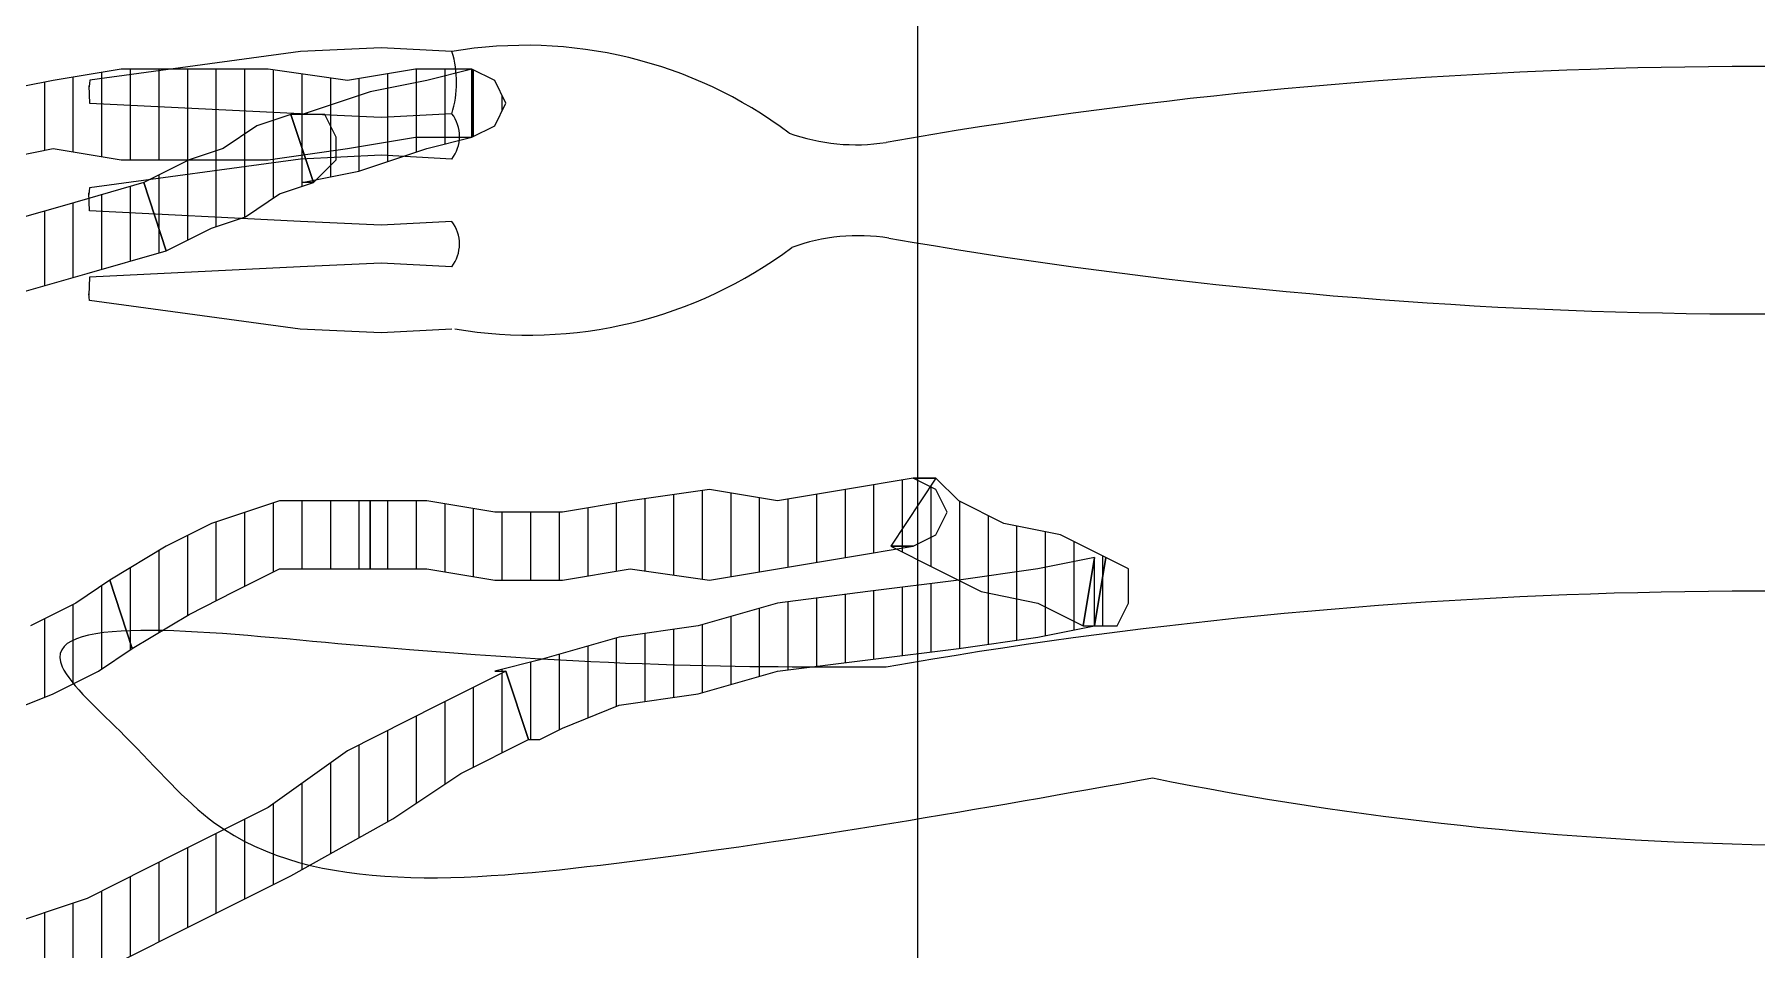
# Model space of a CAD drawing. Header units: millimetres. Extents: x 11489 to 12006, y 36725 to 37730.
# Drawn here: x 11825.48 to 11833.01, y 37478.98 to 37482.98 of the extents above; entities that cross this region are included whole.
import ezdxf

# ---------------------------------------------------------------- set-up
doc = ezdxf.new("R2010")
doc.units = ezdxf.units.MM
doc.layers.add('OC-Mutfak_Ekipman', color=252, linetype='Continuous')
pattern_1 = [(360, (-19413.11011, 29189.02214), (1e-16, 0.125), [25])]

# ---------------------------------------------------------------- blocks, each defined once
blk = doc.blocks.new('A$C0b4f8896')
at = {"ltscale": 30}
h = blk.add_hatch(dxfattribs=at)
h.set_pattern_fill('DC_LINES', color=256, scale=0.1, style=0)
h.set_pattern_definition(pattern_1)
edge = h.paths.add_edge_path(flags=0)
edge.add_line((3.7255, 20.3838), (3.7753, 20.3838))
edge.add_line((3.7753, 20.3838), (4.0733, 20.4834))
edge.add_line((4.0733, 20.4834), (4.421, 20.7305))
edge.add_line((4.421, 20.7305), (4.8184, 21.126))
edge.add_line((4.8184, 21.126), (5.2655, 21.6211))
edge.add_line((5.2655, 21.6211), (5.6628, 22.2637))
edge.add_line((5.6628, 22.2637), (5.9609, 22.957))
edge.add_line((5.9609, 22.957), (6.1596, 23.8477))
edge.add_line((6.1596, 23.8477), (6.1596, 24.8369))
edge.add_line((6.1596, 24.8369), (5.8616, 24.8369))
edge.add_line((5.8616, 24.8369), (5.8616, 23.8477))
edge.add_line((5.8616, 23.8477), (5.6628, 23.0557))
edge.add_line((5.6628, 23.0557), (5.3649, 22.3633))
edge.add_line((5.3649, 22.3633), (4.9674, 21.8184))
edge.add_line((4.9674, 21.8184), (4.6197, 21.3242))
edge.add_line((4.6197, 21.3242), (4.2224, 21.0273))
edge.add_line((4.2224, 21.0273), (3.8746, 20.7803))
edge.add_line((3.8746, 20.7803), (3.6759, 20.6807))
edge.add_line((3.6759, 20.6807), (3.7255, 20.6807))
h = blk.add_hatch(dxfattribs=at)
h.set_pattern_fill('DC_LINES', color=256, scale=0.1, style=0)
h.set_pattern_definition(pattern_1)
edge = h.paths.add_edge_path(flags=0)
edge.add_line((7.1035, 17.8115), (6.8054, 17.8604))
edge.add_line((6.8054, 17.8604), (6.706, 17.6631))
edge.add_line((6.706, 17.6631), (6.6564, 17.415))
edge.add_line((6.6564, 17.415), (6.557, 17.2178))
edge.add_line((6.557, 17.2178), (6.4576, 17.1182))
edge.add_line((6.4576, 17.1182), (6.7557, 16.9209))
edge.add_line((6.7557, 16.9209), (6.855, 17.1182))
edge.add_line((6.855, 17.1182), (6.9544, 17.3164))
edge.add_line((6.9544, 17.3164), (7.0041, 17.5635))
edge.add_line((7.0041, 17.5635), (7.1035, 17.7617))
edge.add_line((7.1035, 17.7617), (6.8054, 17.8115))
edge.add_line((6.8054, 17.8115), (7.1035, 17.7617))
edge.add_line((7.1035, 17.7617), (7.1035, 17.9102))
edge.add_line((7.1035, 17.9102), (7.0041, 17.96))
edge.add_line((7.0041, 17.96), (6.855, 17.96))
edge.add_line((6.855, 17.96), (6.8054, 17.8604))
h = blk.add_hatch(dxfattribs=at)
h.set_pattern_fill('DC_LINES', color=256, scale=0.1, style=0)
h.set_pattern_definition(pattern_1)
edge = h.paths.add_edge_path(flags=0)
edge.add_line((7.1035, 17.8115), (6.8054, 17.8604))
edge.add_line((6.8054, 17.8604), (6.706, 17.6631))
edge.add_line((6.706, 17.6631), (6.6564, 17.415))
edge.add_line((6.6564, 17.415), (6.557, 17.2178))
edge.add_line((6.557, 17.2178), (6.4576, 17.1182))
edge.add_line((6.4576, 17.1182), (6.7557, 16.9209))
edge.add_line((6.7557, 16.9209), (6.855, 17.1182))
edge.add_line((6.855, 17.1182), (6.9544, 17.3164))
edge.add_line((6.9544, 17.3164), (7.0041, 17.5635))
edge.add_line((7.0041, 17.5635), (7.1035, 17.7617))
edge.add_line((7.1035, 17.7617), (6.8054, 17.8115))
edge.add_line((6.8054, 17.8115), (7.1035, 17.7617))
edge.add_line((7.1035, 17.7617), (7.1035, 17.9102))
edge.add_line((7.1035, 17.9102), (7.0041, 17.96))
edge.add_line((7.0041, 17.96), (6.855, 17.96))
edge.add_line((6.855, 17.96), (6.8054, 17.8604))
h = blk.add_hatch(dxfattribs=at)
h.set_pattern_fill('DC_LINES', color=256, scale=0.1, style=0)
h.set_pattern_definition(pattern_1)
edge = h.paths.add_edge_path(flags=0)
edge.add_line((7.6002, 15.3379), (7.6002, 15.3867))
edge.add_line((7.6002, 15.3867), (7.5505, 15.4863))
edge.add_line((7.5505, 15.4863), (7.4511, 15.7334))
edge.add_line((7.4511, 15.7334), (7.4015, 16.0791))
edge.add_line((7.4015, 16.0791), (7.3021, 16.4258))
edge.add_line((7.3021, 16.4258), (7.2524, 16.8213))
edge.add_line((7.2524, 16.8213), (7.2028, 17.2178))
edge.add_line((7.2028, 17.2178), (7.1531, 17.5635))
edge.add_line((7.1531, 17.5635), (7.1035, 17.8115))
edge.add_line((7.1035, 17.8115), (6.8054, 17.8115))
edge.add_line((6.8054, 17.8115), (6.855, 17.5635))
edge.add_line((6.855, 17.5635), (6.9047, 17.2178))
edge.add_line((6.9047, 17.2178), (6.9544, 16.8213))
edge.add_line((6.9544, 16.8213), (7.0041, 16.4258))
edge.add_line((7.0041, 16.4258), (7.1035, 16.0791))
edge.add_line((7.1035, 16.0791), (7.1531, 15.7334))
edge.add_line((7.1531, 15.7334), (7.2524, 15.3867))
edge.add_line((7.2524, 15.3867), (7.3021, 15.1895))
edge.add_line((7.3021, 15.1895), (7.3021, 15.2383))
h = blk.add_hatch(dxfattribs=at)
h.set_pattern_fill('DC_LINES', color=256, scale=0.1, style=0)
h.set_pattern_definition(pattern_1)
edge = h.paths.add_edge_path(flags=0)
edge.add_line((7.6002, 15.3379), (7.6002, 15.3867))
edge.add_line((7.6002, 15.3867), (7.5505, 15.4863))
edge.add_line((7.5505, 15.4863), (7.4511, 15.7334))
edge.add_line((7.4511, 15.7334), (7.4015, 16.0791))
edge.add_line((7.4015, 16.0791), (7.3021, 16.4258))
edge.add_line((7.3021, 16.4258), (7.2524, 16.8213))
edge.add_line((7.2524, 16.8213), (7.2028, 17.2178))
edge.add_line((7.2028, 17.2178), (7.1531, 17.5635))
edge.add_line((7.1531, 17.5635), (7.1035, 17.8115))
edge.add_line((7.1035, 17.8115), (6.8054, 17.8115))
edge.add_line((6.8054, 17.8115), (6.855, 17.5635))
edge.add_line((6.855, 17.5635), (6.9047, 17.2178))
edge.add_line((6.9047, 17.2178), (6.9544, 16.8213))
edge.add_line((6.9544, 16.8213), (7.0041, 16.4258))
edge.add_line((7.0041, 16.4258), (7.1035, 16.0791))
edge.add_line((7.1035, 16.0791), (7.1531, 15.7334))
edge.add_line((7.1531, 15.7334), (7.2524, 15.3867))
edge.add_line((7.2524, 15.3867), (7.3021, 15.1895))
edge.add_line((7.3021, 15.1895), (7.3021, 15.2383))
h = blk.add_hatch(dxfattribs=at)
h.set_pattern_fill('DC_LINES', color=256, scale=0.1, style=0)
h.set_pattern_definition(pattern_1)
edge = h.paths.add_edge_path(flags=0)
edge.add_line((6.4576, 17.1182), (6.4576, 17.0195))
edge.add_line((6.4576, 17.0195), (6.5073, 16.7227))
edge.add_line((6.5073, 16.7227), (6.557, 16.4258))
edge.add_line((6.557, 16.4258), (6.5073, 16.1289))
edge.add_line((6.5073, 16.1289), (6.557, 15.7822))
edge.add_line((6.557, 15.7822), (6.6067, 15.4863))
edge.add_line((6.6067, 15.4863), (6.6067, 15.1895))
edge.add_line((6.6067, 15.1895), (6.557, 14.8926))
edge.add_line((6.557, 14.8926), (6.557, 14.6445))
edge.add_line((6.557, 14.6445), (6.855, 14.6445))
edge.add_line((6.855, 14.6445), (6.855, 14.8926))
edge.add_line((6.855, 14.8926), (6.9047, 15.1895))
edge.add_line((6.9047, 15.1895), (6.9047, 15.4863))
edge.add_line((6.9047, 15.4863), (6.855, 15.7822))
edge.add_line((6.855, 15.7822), (6.9047, 16.1289))
edge.add_line((6.9047, 16.1289), (6.855, 16.4258))
edge.add_line((6.855, 16.4258), (6.8054, 16.7227))
edge.add_line((6.8054, 16.7227), (6.7557, 17.0195))
edge.add_line((6.7557, 17.0195), (6.7557, 16.9209))
edge.add_line((6.7557, 16.9209), (6.7557, 17.0195))
edge.add_line((6.7557, 17.0195), (6.706, 17.1182))
edge.add_line((6.706, 17.1182), (6.6067, 17.168))
edge.add_line((6.6067, 17.168), (6.5073, 17.1182))
edge.add_line((6.5073, 17.1182), (6.4576, 17.0195))
h = blk.add_hatch(dxfattribs=at)
h.set_pattern_fill('DC_LINES', color=256, scale=0.1, style=0)
h.set_pattern_definition(pattern_1)
edge = h.paths.add_edge_path(flags=0)
edge.add_line((6.4576, 17.1182), (6.4576, 17.0195))
edge.add_line((6.4576, 17.0195), (6.5073, 16.7227))
edge.add_line((6.5073, 16.7227), (6.557, 16.4258))
edge.add_line((6.557, 16.4258), (6.5073, 16.1289))
edge.add_line((6.5073, 16.1289), (6.557, 15.7822))
edge.add_line((6.557, 15.7822), (6.6067, 15.4863))
edge.add_line((6.6067, 15.4863), (6.6067, 15.1895))
edge.add_line((6.6067, 15.1895), (6.557, 14.8926))
edge.add_line((6.557, 14.8926), (6.557, 14.6445))
edge.add_line((6.557, 14.6445), (6.855, 14.6445))
edge.add_line((6.855, 14.6445), (6.855, 14.8926))
edge.add_line((6.855, 14.8926), (6.9047, 15.1895))
edge.add_line((6.9047, 15.1895), (6.9047, 15.4863))
edge.add_line((6.9047, 15.4863), (6.855, 15.7822))
edge.add_line((6.855, 15.7822), (6.9047, 16.1289))
edge.add_line((6.9047, 16.1289), (6.855, 16.4258))
edge.add_line((6.855, 16.4258), (6.8054, 16.7227))
edge.add_line((6.8054, 16.7227), (6.7557, 17.0195))
edge.add_line((6.7557, 17.0195), (6.7557, 16.9209))
edge.add_line((6.7557, 16.9209), (6.7557, 17.0195))
edge.add_line((6.7557, 17.0195), (6.706, 17.1182))
edge.add_line((6.706, 17.1182), (6.6067, 17.168))
edge.add_line((6.6067, 17.168), (6.5073, 17.1182))
edge.add_line((6.5073, 17.1182), (6.4576, 17.0195))
h = blk.add_hatch(dxfattribs=at)
h.set_pattern_fill('DC_LINES', color=256, scale=0.1, style=0)
h.set_pattern_definition(pattern_1)
edge = h.paths.add_edge_path(flags=0)
edge.add_line((8.991, 12.0723), (8.8917, 12.5664))
edge.add_line((8.8917, 12.5664), (8.7427, 13.0615))
edge.add_line((8.7427, 13.0615), (8.5936, 13.5068))
edge.add_line((8.5936, 13.5068), (8.395, 13.9023))
edge.add_line((8.395, 13.9023), (8.1963, 14.2988))
edge.add_line((8.1963, 14.2988), (7.9479, 14.7441))
edge.add_line((7.9479, 14.7441), (7.7492, 15.041))
edge.add_line((7.7492, 15.041), (7.6002, 15.3379))
edge.add_line((7.6002, 15.3379), (7.3021, 15.2383))
edge.add_line((7.3021, 15.2383), (7.4511, 14.9414))
edge.add_line((7.4511, 14.9414), (7.6498, 14.5459))
edge.add_line((7.6498, 14.5459), (7.8982, 14.1992))
edge.add_line((7.8982, 14.1992), (8.0969, 13.8037))
edge.add_line((8.0969, 13.8037), (8.2956, 13.4082))
edge.add_line((8.2956, 13.4082), (8.4446, 12.9629))
edge.add_line((8.4446, 12.9629), (8.5936, 12.4678))
edge.add_line((8.5936, 12.4678), (8.693, 12.0723))
h = blk.add_hatch(dxfattribs=at)
h.set_pattern_fill('DC_LINES', color=256, scale=0.1, style=0)
h.set_pattern_definition(pattern_1)
edge = h.paths.add_edge_path(flags=0)
edge.add_line((8.991, 12.0723), (8.8917, 12.5664))
edge.add_line((8.8917, 12.5664), (8.7427, 13.0615))
edge.add_line((8.7427, 13.0615), (8.5936, 13.5068))
edge.add_line((8.5936, 13.5068), (8.395, 13.9023))
edge.add_line((8.395, 13.9023), (8.1963, 14.2988))
edge.add_line((8.1963, 14.2988), (7.9479, 14.7441))
edge.add_line((7.9479, 14.7441), (7.7492, 15.041))
edge.add_line((7.7492, 15.041), (7.6002, 15.3379))
edge.add_line((7.6002, 15.3379), (7.3021, 15.2383))
edge.add_line((7.3021, 15.2383), (7.4511, 14.9414))
edge.add_line((7.4511, 14.9414), (7.6498, 14.5459))
edge.add_line((7.6498, 14.5459), (7.8982, 14.1992))
edge.add_line((7.8982, 14.1992), (8.0969, 13.8037))
edge.add_line((8.0969, 13.8037), (8.2956, 13.4082))
edge.add_line((8.2956, 13.4082), (8.4446, 12.9629))
edge.add_line((8.4446, 12.9629), (8.5936, 12.4678))
edge.add_line((8.5936, 12.4678), (8.693, 12.0723))
h = blk.add_hatch(dxfattribs=at)
h.set_pattern_fill('DC_LINES', color=256, scale=0.1, style=0)
h.set_pattern_definition(pattern_1)
edge = h.paths.add_edge_path(flags=0)
edge.add_line((4.9674, 15.0898), (4.6694, 15.0898))
edge.add_line((4.6694, 15.0898), (4.6694, 14.8428))
edge.add_line((4.6694, 14.8428), (4.7191, 14.5459))
edge.add_line((4.7191, 14.5459), (4.6694, 14.1992))
edge.add_line((4.6694, 14.1992), (4.6694, 13.9023))
edge.add_line((4.6694, 13.9023), (4.6694, 13.5566))
edge.add_line((4.6694, 13.5566), (4.7191, 13.2598))
edge.add_line((4.7191, 13.2598), (4.7687, 13.0117))
edge.add_line((4.7687, 13.0117), (4.7687, 12.8145))
edge.add_line((4.7687, 12.8145), (5.0668, 12.8145))
edge.add_line((5.0668, 12.8145), (5.0668, 13.0117))
edge.add_line((5.0668, 13.0117), (5.0171, 13.2598))
edge.add_line((5.0171, 13.2598), (5.0668, 13.5566))
edge.add_line((5.0668, 13.5566), (5.0668, 13.9023))
edge.add_line((5.0668, 13.9023), (5.0668, 14.1992))
edge.add_line((5.0668, 14.1992), (5.0171, 14.5459))
edge.add_line((5.0171, 14.5459), (4.9674, 14.8428))
edge.add_line((4.9674, 14.8428), (4.9674, 15.0898))
edge.add_line((4.9674, 15.0898), (4.6694, 15.0898))
edge.add_line((4.6694, 15.0898), (4.9674, 15.0898))
edge.add_line((4.9674, 15.0898), (4.9178, 15.1895))
edge.add_line((4.9178, 15.1895), (4.8184, 15.2383))
edge.add_line((4.8184, 15.2383), (4.7191, 15.1895))
edge.add_line((4.7191, 15.1895), (4.6694, 15.0898))
h = blk.add_hatch(dxfattribs=at)
h.set_pattern_fill('DC_LINES', color=256, scale=0.1, style=0)
h.set_pattern_definition(pattern_1)
edge = h.paths.add_edge_path(flags=0)
edge.add_line((5.1661, 14.3975), (5.1661, 14.3477))
edge.add_line((5.1661, 14.3477), (5.1165, 14.5957))
edge.add_line((5.1165, 14.5957), (5.0668, 14.7441))
edge.add_line((5.0668, 14.7441), (5.0171, 14.8926))
edge.add_line((5.0171, 14.8926), (4.9674, 15.0898))
edge.add_line((4.9674, 15.0898), (4.6694, 15.0898))
edge.add_line((4.6694, 15.0898), (4.7191, 14.8926))
edge.add_line((4.7191, 14.8926), (4.7687, 14.6445))
edge.add_line((4.7687, 14.6445), (4.8184, 14.4961))
edge.add_line((4.8184, 14.4961), (4.8681, 14.3477))
edge.add_line((4.8681, 14.3477), (4.8681, 14.2988))
h = blk.add_hatch(dxfattribs=at)
h.set_pattern_fill('DC_LINES', color=256, scale=0.1, style=0)
h.set_pattern_definition(pattern_1)
edge = h.paths.add_edge_path(flags=0)
edge.add_line((6.557, 14.6445), (6.557, 14.249))
edge.add_line((6.557, 14.249), (6.6564, 13.9521))
edge.add_line((6.6564, 13.9521), (6.7557, 13.7539))
edge.add_line((6.7557, 13.7539), (6.9047, 13.5068))
edge.add_line((6.9047, 13.5068), (7.2028, 13.6055))
edge.add_line((7.2028, 13.6055), (7.0537, 13.8535))
edge.add_line((7.0537, 13.8535), (6.9544, 14.0508))
edge.add_line((6.9544, 14.0508), (6.855, 14.249))
edge.add_line((6.855, 14.249), (6.855, 14.6445))
h = blk.add_hatch(dxfattribs=at)
h.set_pattern_fill('DC_LINES', color=256, scale=0.1, style=0)
h.set_pattern_definition(pattern_1)
edge = h.paths.add_edge_path(flags=0)
edge.add_line((6.557, 14.6445), (6.557, 14.249))
edge.add_line((6.557, 14.249), (6.6564, 13.9521))
edge.add_line((6.6564, 13.9521), (6.7557, 13.7539))
edge.add_line((6.7557, 13.7539), (6.9047, 13.5068))
edge.add_line((6.9047, 13.5068), (7.2028, 13.6055))
edge.add_line((7.2028, 13.6055), (7.0537, 13.8535))
edge.add_line((7.0537, 13.8535), (6.9544, 14.0508))
edge.add_line((6.9544, 14.0508), (6.855, 14.249))
edge.add_line((6.855, 14.249), (6.855, 14.6445))
h = blk.add_hatch(dxfattribs=at)
h.set_pattern_fill('DC_LINES', color=256, scale=0.1, style=0)
h.set_pattern_definition(pattern_1)
edge = h.paths.add_edge_path(flags=0)
edge.add_line((5.4642, 13.7539), (5.3649, 13.9521))
edge.add_line((5.3649, 13.9521), (5.3151, 14.1006))
edge.add_line((5.3151, 14.1006), (5.2158, 14.249))
edge.add_line((5.2158, 14.249), (5.1661, 14.3975))
edge.add_line((5.1661, 14.3975), (4.8681, 14.2988))
edge.add_line((4.8681, 14.2988), (4.9178, 14.1504))
edge.add_line((4.9178, 14.1504), (5.0171, 14.002))
edge.add_line((5.0171, 14.002), (5.0668, 13.8535))
edge.add_line((5.0668, 13.8535), (5.1661, 13.6553))
h = blk.add_hatch(dxfattribs=at)
h.set_pattern_fill('DC_LINES', color=256, scale=0.1, style=0)
h.set_pattern_definition(pattern_1)
edge = h.paths.add_edge_path(flags=0)
edge.add_line((5.4642, 13.7539), (5.3649, 13.9521))
edge.add_line((5.3649, 13.9521), (5.3151, 14.1006))
edge.add_line((5.3151, 14.1006), (5.2158, 14.249))
edge.add_line((5.2158, 14.249), (5.1661, 14.3975))
edge.add_line((5.1661, 14.3975), (4.8681, 14.2988))
edge.add_line((4.8681, 14.2988), (4.9178, 14.1504))
edge.add_line((4.9178, 14.1504), (5.0171, 14.002))
edge.add_line((5.0171, 14.002), (5.0668, 13.8535))
edge.add_line((5.0668, 13.8535), (5.1661, 13.6553))
h = blk.add_hatch(dxfattribs=at)
h.set_pattern_fill('DC_LINES', color=256, scale=0.1, style=0)
h.set_pattern_definition(pattern_1)
edge = h.paths.add_edge_path(flags=0)
edge.add_line((5.9609, 12.5176), (5.812, 12.7646))
edge.add_line((5.812, 12.7646), (5.6628, 13.0615))
edge.add_line((5.6628, 13.0615), (5.5635, 13.4082))
edge.add_line((5.5635, 13.4082), (5.4642, 13.7539))
edge.add_line((5.4642, 13.7539), (5.1661, 13.6553))
edge.add_line((5.1661, 13.6553), (5.2655, 13.3086))
edge.add_line((5.2655, 13.3086), (5.3649, 12.9629))
edge.add_line((5.3649, 12.9629), (5.5139, 12.666))
edge.add_line((5.5139, 12.666), (5.6628, 12.3193))
h = blk.add_hatch(dxfattribs=at)
h.set_pattern_fill('DC_LINES', color=256, scale=0.1, style=0)
h.set_pattern_definition(pattern_1)
edge = h.paths.add_edge_path(flags=0)
edge.add_line((5.9609, 12.5176), (5.812, 12.7646))
edge.add_line((5.812, 12.7646), (5.6628, 13.0615))
edge.add_line((5.6628, 13.0615), (5.5635, 13.4082))
edge.add_line((5.5635, 13.4082), (5.4642, 13.7539))
edge.add_line((5.4642, 13.7539), (5.1661, 13.6553))
edge.add_line((5.1661, 13.6553), (5.2655, 13.3086))
edge.add_line((5.2655, 13.3086), (5.3649, 12.9629))
edge.add_line((5.3649, 12.9629), (5.5139, 12.666))
edge.add_line((5.5139, 12.666), (5.6628, 12.3193))
h = blk.add_hatch(dxfattribs=at)
h.set_pattern_fill('DC_LINES', color=256, scale=0.1, style=0)
h.set_pattern_definition(pattern_1)
edge = h.paths.add_edge_path(flags=0)
edge.add_line((6.9047, 13.5068), (7.0041, 13.3584))
edge.add_line((7.0041, 13.3584), (7.1035, 13.1602))
edge.add_line((7.1035, 13.1602), (7.2028, 12.9131))
edge.add_line((7.2028, 12.9131), (7.3021, 12.666))
edge.add_line((7.3021, 12.666), (7.4015, 12.418))
edge.add_line((7.4015, 12.418), (7.5008, 12.1221))
edge.add_line((7.5008, 12.1221), (7.5505, 11.9736))
edge.add_line((7.5505, 11.9736), (7.6002, 11.7754))
edge.add_line((7.6002, 11.7754), (7.8982, 11.7754))
edge.add_line((7.8982, 11.7754), (7.8485, 11.9736))
edge.add_line((7.8485, 11.9736), (7.7989, 12.2207))
edge.add_line((7.7989, 12.2207), (7.6995, 12.5176))
edge.add_line((7.6995, 12.5176), (7.6002, 12.7646))
edge.add_line((7.6002, 12.7646), (7.5008, 13.0117))
edge.add_line((7.5008, 13.0117), (7.4015, 13.2598))
edge.add_line((7.4015, 13.2598), (7.3021, 13.457))
edge.add_line((7.3021, 13.457), (7.2028, 13.6055))
h = blk.add_hatch(dxfattribs=at)
h.set_pattern_fill('DC_LINES', color=256, scale=0.1, style=0)
h.set_pattern_definition(pattern_1)
edge = h.paths.add_edge_path(flags=0)
edge.add_line((6.9047, 13.5068), (7.0041, 13.3584))
edge.add_line((7.0041, 13.3584), (7.1035, 13.1602))
edge.add_line((7.1035, 13.1602), (7.2028, 12.9131))
edge.add_line((7.2028, 12.9131), (7.3021, 12.666))
edge.add_line((7.3021, 12.666), (7.4015, 12.418))
edge.add_line((7.4015, 12.418), (7.5008, 12.1221))
edge.add_line((7.5008, 12.1221), (7.5505, 11.9736))
edge.add_line((7.5505, 11.9736), (7.6002, 11.7754))
edge.add_line((7.6002, 11.7754), (7.8982, 11.7754))
edge.add_line((7.8982, 11.7754), (7.8485, 11.9736))
edge.add_line((7.8485, 11.9736), (7.7989, 12.2207))
edge.add_line((7.7989, 12.2207), (7.6995, 12.5176))
edge.add_line((7.6995, 12.5176), (7.6002, 12.7646))
edge.add_line((7.6002, 12.7646), (7.5008, 13.0117))
edge.add_line((7.5008, 13.0117), (7.4015, 13.2598))
edge.add_line((7.4015, 13.2598), (7.3021, 13.457))
edge.add_line((7.3021, 13.457), (7.2028, 13.6055))
for p, q in [((6.855, 17.96), (6.8054, 17.8604)), ((6.855, 17.96), (6.8054, 17.8604)), ((7.0041, 17.96), (6.855, 17.96)), ((7.0041, 17.96), (6.855, 17.96)), ((7.1035, 17.9102), (7.0041, 17.96)), ((7.1035, 17.9102), (7.0041, 17.96)), ((6.8054, 17.8604), (6.706, 17.6631)), ((6.8054, 17.8604), (6.706, 17.6631)), ((7.1035, 17.8115), (6.8054, 17.8604)), ((6.8054, 17.8604), (7.1035, 17.8115)), ((7.1035, 17.8115), (6.8054, 17.8604)), ((6.8054, 17.8604), (7.1035, 17.8115)), ((7.1035, 17.7617), (7.1035, 17.9102)), ((7.1035, 17.7617), (7.1035, 17.9102)), ((7.1035, 17.7617), (6.8054, 17.8115)), ((6.8054, 17.8115), (7.1035, 17.7617)), ((7.1035, 17.8115), (6.8054, 17.8115)), ((6.8054, 17.8115), (6.855, 17.5635)), ((7.1035, 17.8115), (6.8054, 17.8115)), ((6.8054, 17.8115), (6.855, 17.5635)), ((7.1035, 17.7617), (6.8054, 17.8115)), ((6.8054, 17.8115), (7.1035, 17.7617)), ((7.1035, 17.8115), (7.1035, 17.8115)), ((7.1531, 17.5635), (7.1035, 17.8115)), ((7.1531, 17.5635), (7.1035, 17.8115)), ((7.1035, 17.8115), (7.1035, 17.8115)), ((7.0041, 17.5635), (7.1035, 17.7617)), ((7.0041, 17.5635), (7.1035, 17.7617)), ((6.706, 17.6631), (6.6564, 17.415)), ((6.706, 17.6631), (6.6564, 17.415)), ((6.855, 17.5635), (6.9047, 17.2178)), ((6.855, 17.5635), (6.9047, 17.2178)), ((6.9544, 17.3164), (7.0041, 17.5635)), ((6.9544, 17.3164), (7.0041, 17.5635)), ((7.2028, 17.2178), (7.1531, 17.5635)), ((7.2028, 17.2178), (7.1531, 17.5635)), ((6.6564, 17.415), (6.557, 17.2178)), ((6.6564, 17.415), (6.557, 17.2178)), ((6.855, 17.1182), (6.9544, 17.3164)), ((6.855, 17.1182), (6.9544, 17.3164)), ((6.557, 17.2178), (6.4576, 17.1182)), ((6.557, 17.2178), (6.4576, 17.1182)), ((6.6067, 17.168), (6.5073, 17.1182)), ((6.6067, 17.168), (6.5073, 17.1182)), ((6.706, 17.1182), (6.6067, 17.168)), ((6.706, 17.1182), (6.6067, 17.168)), ((6.9047, 17.2178), (6.9544, 16.8213)), ((6.9047, 17.2178), (6.9544, 16.8213)), ((7.2524, 16.8213), (7.2028, 17.2178)), ((7.2524, 16.8213), (7.2028, 17.2178)), ((6.4576, 17.1182), (6.7557, 16.9209)), ((6.4576, 17.1182), (6.4576, 17.0195)), ((6.5073, 17.1182), (6.4576, 17.0195)), ((6.4576, 17.0195), (6.4576, 17.1182)), ((6.4576, 17.1182), (6.4576, 17.1182)), ((6.4576, 17.1182), (6.4576, 17.0195)), ((6.5073, 17.1182), (6.4576, 17.0195)), ((6.4576, 17.0195), (6.4576, 17.1182)), ((6.4576, 17.1182), (6.4576, 17.1182)), ((6.4576, 17.1182), (6.7557, 16.9209)), ((6.7557, 17.0195), (6.706, 17.1182)), ((6.7557, 17.0195), (6.706, 17.1182)), ((6.7557, 16.9209), (6.855, 17.1182)), ((6.7557, 16.9209), (6.855, 17.1182)), ((6.4576, 17.0195), (6.5073, 16.7227)), ((6.4576, 17.0195), (6.5073, 16.7227)), ((6.8054, 16.7227), (6.7557, 17.0195)), ((6.7557, 17.0195), (6.7557, 16.9209)), ((6.7557, 16.9209), (6.7557, 17.0195)), ((6.8054, 16.7227), (6.7557, 17.0195)), ((6.7557, 17.0195), (6.7557, 16.9209)), ((6.7557, 16.9209), (6.7557, 17.0195)), ((6.9544, 16.8213), (7.0041, 16.4258)), ((6.9544, 16.8213), (7.0041, 16.4258)), ((7.3021, 16.4258), (7.2524, 16.8213)), ((7.3021, 16.4258), (7.2524, 16.8213)), ((6.5073, 16.7227), (6.557, 16.4258)), ((6.5073, 16.7227), (6.557, 16.4258)), ((6.855, 16.4258), (6.8054, 16.7227)), ((6.855, 16.4258), (6.8054, 16.7227)), ((6.557, 16.4258), (6.5073, 16.1289)), ((6.557, 16.4258), (6.5073, 16.1289)), ((6.9047, 16.1289), (6.855, 16.4258)), ((6.9047, 16.1289), (6.855, 16.4258)), ((7.0041, 16.4258), (7.1035, 16.0791)), ((7.0041, 16.4258), (7.1035, 16.0791)), ((7.4015, 16.0791), (7.3021, 16.4258)), ((7.4015, 16.0791), (7.3021, 16.4258)), ((6.5073, 16.1289), (6.557, 15.7822)), ((6.5073, 16.1289), (6.557, 15.7822)), ((6.855, 15.7822), (6.9047, 16.1289)), ((6.855, 15.7822), (6.9047, 16.1289)), ((7.1035, 16.0791), (7.1531, 15.7334)), ((7.1035, 16.0791), (7.1531, 15.7334)), ((7.4511, 15.7334), (7.4015, 16.0791)), ((7.4511, 15.7334), (7.4015, 16.0791)), ((6.557, 15.7822), (6.6067, 15.4863)), ((6.557, 15.7822), (6.6067, 15.4863)), ((6.9047, 15.4863), (6.855, 15.7822)), ((6.9047, 15.4863), (6.855, 15.7822)), ((7.1531, 15.7334), (7.2524, 15.3867)), ((7.1531, 15.7334), (7.2524, 15.3867)), ((7.5505, 15.4863), (7.4511, 15.7334)), ((7.5505, 15.4863), (7.4511, 15.7334)), ((6.6067, 15.4863), (6.6067, 15.1895)), ((6.6067, 15.4863), (6.6067, 15.1895)), ((6.9047, 15.1895), (6.9047, 15.4863)), ((6.9047, 15.1895), (6.9047, 15.4863)), ((7.6002, 15.3867), (7.5505, 15.4863)), ((7.6002, 15.3867), (7.5505, 15.4863)), ((7.2524, 15.3867), (7.3021, 15.1895)), ((7.2524, 15.3867), (7.3021, 15.1895)), ((7.6002, 15.3379), (7.6002, 15.3867)), ((7.6002, 15.3379), (7.6002, 15.3867)), ((7.6002, 15.3379), (7.3021, 15.2383)), ((7.6002, 15.3379), (7.3021, 15.2383)), ((7.3021, 15.2383), (7.6002, 15.3379)), ((7.3021, 15.2383), (7.6002, 15.3379)), ((7.7492, 15.041), (7.6002, 15.3379)), ((7.7492, 15.041), (7.6002, 15.3379)), ((7.6002, 15.3379), (7.6002, 15.3379)), ((7.6002, 15.3379), (7.6002, 15.3379)), ((4.8184, 15.2383), (4.7191, 15.1895)), ((4.9178, 15.1895), (4.8184, 15.2383)), ((7.3021, 15.2383), (7.4511, 14.9414)), ((7.3021, 15.2383), (7.4511, 14.9414)), ((7.3021, 15.1895), (7.3021, 15.2383)), ((7.3021, 15.1895), (7.3021, 15.2383)), ((4.7191, 15.1895), (4.6694, 15.0898)), ((4.9674, 15.0898), (4.9178, 15.1895)), ((6.6067, 15.1895), (6.557, 14.8926)), ((6.6067, 15.1895), (6.557, 14.8926)), ((6.855, 14.8926), (6.9047, 15.1895)), ((6.855, 14.8926), (6.9047, 15.1895)), ((4.9674, 15.0898), (4.6694, 15.0898)), ((4.6694, 15.0898), (4.7191, 14.8926)), ((4.9674, 15.0898), (4.6694, 15.0898)), ((4.6694, 15.0898), (4.6694, 14.8428)), ((4.9674, 15.0898), (4.6694, 15.0898)), ((4.6694, 15.0898), (4.9674, 15.0898)), ((4.6694, 15.0898), (4.9674, 15.0898)), ((5.0171, 14.8926), (4.9674, 15.0898)), ((4.9674, 14.8428), (4.9674, 15.0898)), ((4.9674, 15.0898), (4.9674, 15.0898)), ((7.9479, 14.7441), (7.7492, 15.041)), ((7.9479, 14.7441), (7.7492, 15.041)), ((7.4511, 14.9414), (7.6498, 14.5459)), ((7.4511, 14.9414), (7.6498, 14.5459)), ((4.6694, 14.8428), (4.7191, 14.5459)), ((4.7191, 14.8926), (4.7687, 14.6445)), ((5.0171, 14.5459), (4.9674, 14.8428)), ((5.0668, 14.7441), (5.0171, 14.8926)), ((6.557, 14.8926), (6.557, 14.6445)), ((6.557, 14.8926), (6.557, 14.6445)), ((6.855, 14.6445), (6.855, 14.8926)), ((6.855, 14.6445), (6.855, 14.8926)), ((5.1165, 14.5957), (5.0668, 14.7441)), ((8.1963, 14.2988), (7.9479, 14.7441)), ((8.1963, 14.2988), (7.9479, 14.7441)), ((4.7687, 14.6445), (4.8184, 14.4961)), ((6.557, 14.6445), (6.855, 14.6445)), ((6.557, 14.6445), (6.855, 14.6445)), ((6.557, 14.6445), (6.557, 14.6445)), ((6.557, 14.6445), (6.557, 14.249)), ((6.855, 14.6445), (6.557, 14.6445)), ((6.557, 14.6445), (6.557, 14.6445)), ((6.557, 14.6445), (6.557, 14.6445)), ((6.557, 14.6445), (6.557, 14.249)), ((6.855, 14.6445), (6.557, 14.6445)), ((6.557, 14.6445), (6.557, 14.6445)), ((6.855, 14.249), (6.855, 14.6445)), ((6.855, 14.6445), (6.855, 14.6445)), ((6.855, 14.249), (6.855, 14.6445)), ((6.855, 14.6445), (6.855, 14.6445)), ((4.7191, 14.5459), (4.6694, 14.1992)), ((5.0668, 14.1992), (5.0171, 14.5459)), ((5.1661, 14.3477), (5.1165, 14.5957)), ((7.6498, 14.5459), (7.8982, 14.1992)), ((7.6498, 14.5459), (7.8982, 14.1992)), ((4.8184, 14.4961), (4.8681, 14.3477)), ((4.9674, 14.4961), (4.8681, 14.4473)), ((5.0668, 14.4961), (4.9674, 14.4961)), ((5.1661, 14.3975), (5.0668, 14.4961)), ((4.8681, 14.4473), (4.8681, 14.2988)), ((4.8681, 14.2988), (5.1661, 14.3975)), ((4.8681, 14.2988), (5.1661, 14.3975)), ((5.1661, 14.3975), (4.8681, 14.2988)), ((5.1661, 14.3975), (4.8681, 14.2988)), ((5.1661, 14.3975), (5.1661, 14.3477)), ((5.1661, 14.3975), (5.1661, 14.3975)), ((5.1661, 14.3975), (5.1661, 14.3975)), ((5.2158, 14.249), (5.1661, 14.3975)), ((5.2158, 14.249), (5.1661, 14.3975)), ((4.8681, 14.3477), (4.8681, 14.2988)), ((4.8681, 14.2988), (4.9178, 14.1504)), ((4.8681, 14.2988), (4.9178, 14.1504)), ((5.3151, 14.1006), (5.2158, 14.249)), ((5.3151, 14.1006), (5.2158, 14.249)), ((6.557, 14.249), (6.6564, 13.9521)), ((6.557, 14.249), (6.6564, 13.9521)), ((6.9544, 14.0508), (6.855, 14.249)), ((6.9544, 14.0508), (6.855, 14.249)), ((8.395, 13.9023), (8.1963, 14.2988)), ((8.395, 13.9023), (8.1963, 14.2988)), ((4.6694, 14.1992), (4.6694, 13.9023)), ((5.0668, 13.9023), (5.0668, 14.1992)), ((7.8982, 14.1992), (8.0969, 13.8037)), ((7.8982, 14.1992), (8.0969, 13.8037)), ((4.9178, 14.1504), (5.0171, 14.002)), ((4.9178, 14.1504), (5.0171, 14.002)), ((5.3649, 13.9521), (5.3151, 14.1006)), ((5.3649, 13.9521), (5.3151, 14.1006)), ((5.0171, 14.002), (5.0668, 13.8535)), ((5.0171, 14.002), (5.0668, 13.8535)), ((7.0537, 13.8535), (6.9544, 14.0508)), ((7.0537, 13.8535), (6.9544, 14.0508)), ((5.4642, 13.7539), (5.3649, 13.9521)), ((5.4642, 13.7539), (5.3649, 13.9521)), ((6.6564, 13.9521), (6.7557, 13.7539)), ((6.6564, 13.9521), (6.7557, 13.7539)), ((4.6694, 13.9023), (4.6694, 13.5566)), ((5.0668, 13.5566), (5.0668, 13.9023)), ((5.0668, 13.8535), (5.1661, 13.6553)), ((5.0668, 13.8535), (5.1661, 13.6553)), ((7.2028, 13.6055), (7.0537, 13.8535)), ((7.2028, 13.6055), (7.0537, 13.8535)), ((8.5936, 13.5068), (8.395, 13.9023)), ((8.5936, 13.5068), (8.395, 13.9023)), ((8.0969, 13.8037), (8.2956, 13.4082)), ((8.0969, 13.8037), (8.2956, 13.4082)), ((5.4642, 13.7539), (5.1661, 13.6553)), ((5.4642, 13.7539), (5.1661, 13.6553)), ((5.1661, 13.6553), (5.4642, 13.7539)), ((5.1661, 13.6553), (5.4642, 13.7539)), ((5.5635, 13.4082), (5.4642, 13.7539)), ((5.5635, 13.4082), (5.4642, 13.7539)), ((5.4642, 13.7539), (5.4642, 13.7539)), ((5.4642, 13.7539), (5.4642, 13.7539)), ((5.4642, 13.7539), (5.4642, 13.7539)), ((5.4642, 13.7539), (5.4642, 13.7539)), ((6.7557, 13.7539), (6.9047, 13.5068)), ((6.7557, 13.7539), (6.9047, 13.5068)), ((5.1661, 13.6553), (5.2655, 13.3086)), ((5.1661, 13.6553), (5.2655, 13.3086)), ((5.1661, 13.6553), (5.1661, 13.6553)), ((5.1661, 13.6553), (5.1661, 13.6553)), ((4.6694, 13.5566), (4.7191, 13.2598)), ((5.0171, 13.2598), (5.0668, 13.5566)), ((7.2028, 13.6055), (6.9047, 13.5068)), ((7.2028, 13.6055), (6.9047, 13.5068)), ((6.9047, 13.5068), (7.2028, 13.6055)), ((6.9047, 13.5068), (7.2028, 13.6055)), ((7.3021, 13.457), (7.2028, 13.6055)), ((7.2028, 13.6055), (7.2028, 13.6055)), ((7.3021, 13.457), (7.2028, 13.6055)), ((7.2028, 13.6055), (7.2028, 13.6055)), ((6.9047, 13.5068), (6.9047, 13.5068)), ((6.9047, 13.5068), (7.0041, 13.3584)), ((6.9047, 13.5068), (6.9047, 13.5068)), ((6.9047, 13.5068), (6.9047, 13.5068)), ((6.9047, 13.5068), (7.0041, 13.3584)), ((6.9047, 13.5068), (6.9047, 13.5068)), ((5.6628, 13.0615), (5.5635, 13.4082)), ((5.6628, 13.0615), (5.5635, 13.4082)), ((7.4015, 13.2598), (7.3021, 13.457)), ((7.4015, 13.2598), (7.3021, 13.457)), ((8.2956, 13.4082), (8.4446, 12.9629)), ((8.2956, 13.4082), (8.4446, 12.9629)), ((7.0041, 13.3584), (7.1035, 13.1602)), ((7.0041, 13.3584), (7.1035, 13.1602)), ((4.7191, 13.2598), (4.7687, 13.0117)), ((5.0668, 13.0117), (5.0171, 13.2598)), ((5.2655, 13.3086), (5.3649, 12.9629)), ((5.2655, 13.3086), (5.3649, 12.9629)), ((7.5008, 13.0117), (7.4015, 13.2598)), ((7.5008, 13.0117), (7.4015, 13.2598))]:
    blk.add_line(p, q, dxfattribs=at)
for points in [[(4.593, 15.0028), (4.5762, 14.6939), (4.593, 14.3413), (4.7182, 13.4191), (4.7472, 13.4168)], [(4.8652, 15.0028), (4.8819, 14.6939), (4.8652, 14.3413), (4.8196, 13.4191), (4.7409, 13.4168)], [(5.0635, 15.0019), (5.0467, 14.693), (5.0635, 14.3403), (5.1886, 13.4182), (5.2177, 13.4159)], [(5.3356, 15.0019), (5.3524, 14.693), (5.3356, 14.3403), (5.2901, 13.4182), (5.2114, 13.4159)], [(5.5343, 15.0015), (5.5176, 14.6926), (5.5343, 14.3399), (5.5798, 13.4177), (5.6585, 13.4155)], [(5.8065, 15.0015), (5.8232, 14.6926), (5.8065, 14.3399), (5.6813, 13.4177), (5.6522, 13.4155)]]:
    blk.add_lwpolyline(points, dxfattribs=at)
for centre, radius, start, end in [((26.8809, 20.7262), 22.2226, 172.87288, 189.91367), ((-16.4822, 20.7384), 22.2226, 350.08633, 7.09537), ((29.1749, 20.7262), 22.2226, 172.87288, 189.91367), ((-7.0855, 21.0356), 15.1488, 348.68902, 9.29885), ((4.1514, 16.7672), 0.8492, 339.99038, 9.01405), ((6.2473, 16.7795), 0.8492, 170.98595, 200.00962), ((3.9129, 15.3373), 1.92, 350.33828, 36.85254), ((6.4858, 15.3251), 1.92, 143.14746, 189.66172), ((4.7281, 14.5569), 0.466, 72.94526, 106.86009), ((4.9638, 14.8732), 0.1628, 52.25716, 127.4765), ((5.4347, 14.8728), 0.1628, 52.25716, 127.4765)]:
    blk.add_arc(centre, radius, start, end, dxfattribs=at)
blk.add_open_spline([(7.2842, 16.9003), (7.2858, 16.2827), (7.2882, 15.3534), (7.0208, 12.9508), (7.6307, 13.6363), (8.3014, 14.1872), (8.1354, 16.0113), (7.903, 17.3138), (7.769, 18.0644)], degree=3, knots=[0, 0, 0, 0, 2.397924, 3.60794, 4.016411, 4.564174, 6.316969, 8.70047, 8.70047, 8.70047, 8.70047], dxfattribs=at)

msp = doc.modelspace()

# ---------------------------------------------------------------- linework, layer by layer
msp.add_lwpolyline([(11759.3396, 37470.4499), (11829.3396, 37470.4499), (11829.3396, 37540.4499), (11759.3396, 37540.4499)], close=True)

# ---------------------------------------------------------------- block references
at = {"layer": 'OC-Mutfak_Ekipman', "linetype": 'Continuous', "rotation": 270}
msp.add_blockref('A$C0b4f8896', (11812.3011, 37487.5019), dxfattribs=at)

doc.saveas('drawing.dxf')
